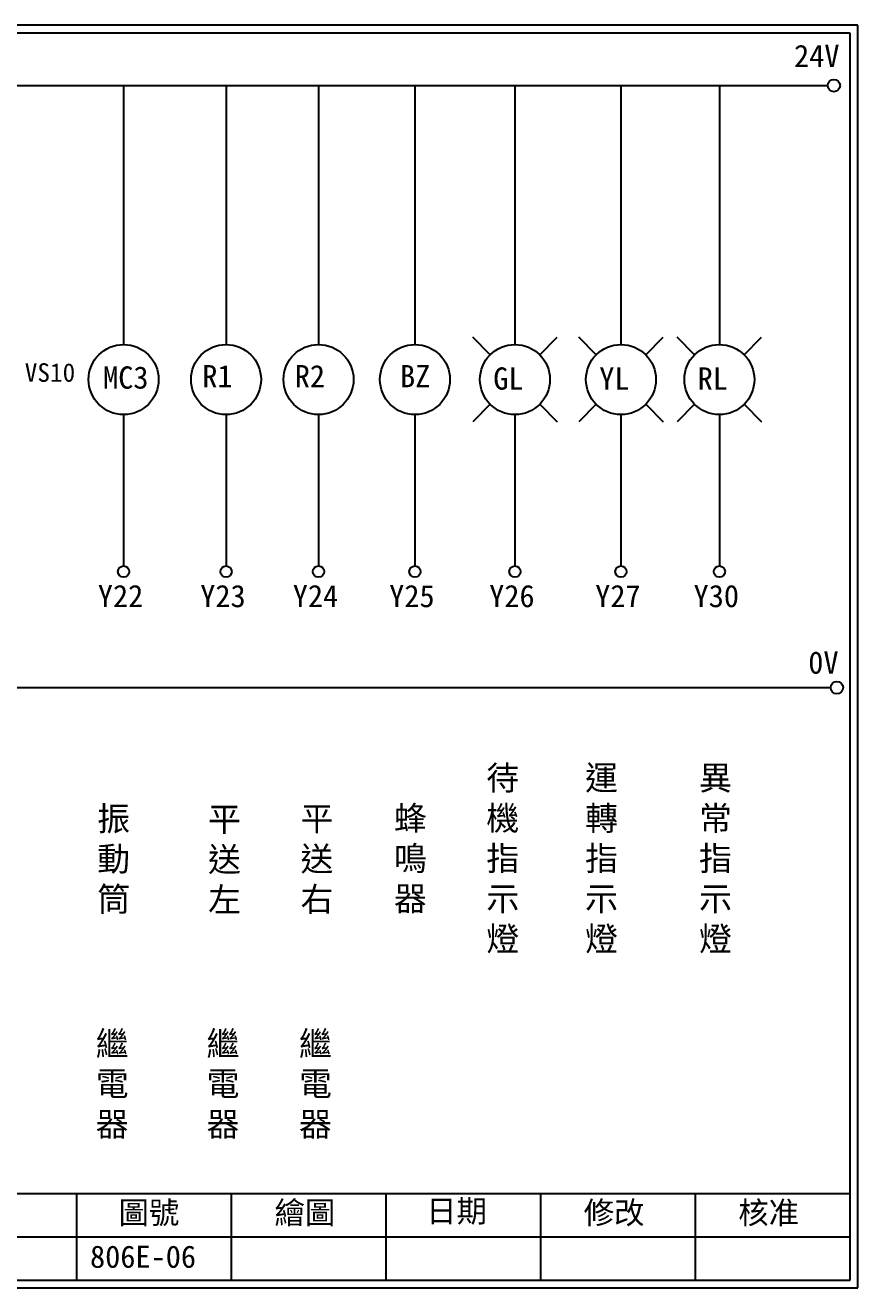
# Model space of a CAD drawing. Extents: x 889 to 1176, y 251 to 455.
# Drawn here: x 1041.5 to 1176.1, y 251.2 to 455.2 of the extents above; entities that cross this region are included whole.
import ezdxf

# ---------------------------------------------------------------- set-up
doc = ezdxf.new("R2010")
doc.units = 0
doc.layers.get('0').update_dxf_attribs({"linetype": 'CONTINUOUS'})
doc.layers.add('圖框層', color=7, linetype='CONTINUOUS')
doc.layers.add('標尺寸層', color=3, linetype='CONTINUOUS')
doc.styles.add('CNS', font='romanc.shx', dxfattribs={"bigfont": 'chineset.shx'})
doc.styles.add('STSL', font='KAIU.TTF')

msp = doc.modelspace()

# ---------------------------------------------------------------- linework, layer by layer
for p, q in [((1116.64, 401.93), (1113.81, 404.76)), ((1124.65, 401.93), (1127.47, 404.76)), ((1133.78, 401.93), (1130.95, 404.76)), ((1141.78, 401.93), (1144.61, 404.76)), ((1149.68, 401.93), (1146.86, 404.76)), ((1157.69, 401.93), (1160.52, 404.76)), ((1116.64, 393.92), (1113.81, 391.09)), ((1124.65, 393.92), (1127.47, 391.09)), ((1133.78, 393.92), (1130.95, 391.09)), ((1141.78, 393.92), (1144.61, 391.09)), ((1149.68, 393.92), (1146.86, 391.09)), ((1157.69, 393.92), (1160.52, 391.09))]:
    msp.add_line(p, q)
for centre in [(1172.21, 445.42), (1172.69, 348.15)]:
    msp.add_circle(centre, 1)
at = {"layer": '圖框層', "color": 7}
for p, q in [((1176.07, 455.16), (889.07, 455.16)), ((1176.07, 251.2), (1176.07, 455.16)), ((1174.82, 453.91), (890.32, 453.91)), ((1174.82, 252.44), (1174.82, 453.91)), ((890.32, 266.44), (1174.82, 266.44)), ((1049.82, 252.44), (1049.82, 266.44)), ((1074.82, 252.44), (1074.82, 266.44)), ((1099.82, 252.44), (1099.82, 266.44)), ((1124.82, 252.44), (1124.82, 266.44)), ((1149.82, 252.44), (1149.82, 266.44)), ((1024.82, 259.44), (1174.82, 259.44)), ((889.07, 251.2), (1176.07, 251.2)), ((890.32, 252.44), (1174.82, 252.44))]:
    msp.add_line(p, q, dxfattribs=at)
at = {"layer": '標尺寸層', "color": 7}
for p, q in [((893.61, 445.42), (1171.21, 445.42)), ((1057.36, 445.42), (1057.36, 403.59)), ((1073.92, 445.42), (1073.92, 403.59)), ((1088.88, 445.42), (1088.88, 403.59)), ((1104.47, 445.42), (1104.47, 403.59)), ((1120.64, 445.42), (1120.64, 403.59)), ((1137.78, 445.42), (1137.78, 403.59)), ((1153.69, 445.42), (1153.69, 403.59)), ((1057.36, 392.26), (1057.36, 367.81)), ((1073.92, 392.26), (1073.92, 367.81)), ((1088.88, 392.26), (1088.88, 367.81)), ((1104.47, 392.26), (1104.47, 367.81)), ((1120.64, 392.26), (1120.64, 367.81)), ((1137.78, 392.26), (1137.78, 367.81)), ((1153.69, 392.26), (1153.69, 367.81)), ((893.82, 348.15), (1171.69, 348.15))]:
    msp.add_line(p, q, dxfattribs=at)
for centre, radius in [((1057.36, 397.92), 5.66), ((1073.92, 397.92), 5.66), ((1088.88, 397.92), 5.66), ((1104.47, 397.92), 5.66), ((1120.64, 397.92), 5.66), ((1137.78, 397.92), 5.66), ((1153.69, 397.92), 5.66), ((1057.36, 366.89), 0.92), ((1073.92, 366.89), 0.92), ((1088.88, 366.89), 0.92), ((1104.47, 366.89), 0.92), ((1120.64, 366.89), 0.92), ((1137.78, 366.89), 0.92), ((1153.69, 366.89), 0.92)]:
    msp.add_circle(centre, radius, dxfattribs=at)

# ---------------------------------------------------------------- texts
at = {"layer": '圖框層', "color": 4, "style": 'STSL'}
for s, height, p in [('24V', 3.6, (1165.77, 448.41)), ('VS10', 3, (1041.37, 397.56)), ('MC3', 3.6, (1054.04, 396.45)), ('R1', 3.6, (1070.08, 396.67)), ('R2', 3.6, (1085.03, 396.67)), ('BZ', 3.6, (1102.06, 396.67)), ('GL', 3.6, (1117.13, 396.29)), ('YL', 3.6, (1134.27, 396.29)), ('RL', 3.6, (1150.18, 396.29)), ('Y22', 3.6, (1053.19, 361.15)), ('Y23', 3.6, (1069.75, 361.15)), ('Y24', 3.6, (1084.71, 361.15)), ('Y25', 3.6, (1100.3, 361.15)), ('Y26', 3.6, (1116.47, 361.15)), ('Y27', 3.6, (1133.61, 361.15)), ('Y30', 3.6, (1149.52, 361.15)), ('0V', 3.6, (1168.07, 350.4)), ('圖號', 3.6, (1056.54, 261.53)), ('繪圖', 3.6, (1081.76, 261.53)), ('日期', 3.6, (1106.29, 261.78)), ('修改', 3.6, (1131.76, 261.53)), ('核准', 3.6, (1156.76, 261.53)), ('806E-06', 3.6, (1051.93, 254.42))]:
    msp.add_text(s, height=height, dxfattribs=at).set_placement(p)
at = {"layer": '標尺寸層', "color": 7, "char_height": 3.9, "attachment_point": 5, "style": 'CNS'}
for s, insert, width in [('{\\fDFKai-SB|b0|i0|c136|p65;待機指示燈}', (1118.67, 320.36), 2.8481), ('{\\fDFKai-SB|b0|i0|c136|p65;運轉指示燈}', (1134.64, 320.36), 2.8481), ('{\\fDFKai-SB|b0|i0|c136|p65;異常指示燈}', (1153.06, 320.36), 2.8481), ('{\\fDFKai-SB|b0|i0|c136|p65;振動筒}', (1055.75, 320.26), 2.8481), ('{\\fDFKai-SB|b0|i0|c136|p65;平送左}', (1073.67, 320.26), 2.8481), ('{\\fDFKai-SB|b0|i0|c136|p65;平送右}', (1088.62, 320.26), 2.8481), ('{\\fDFKai-SB|b0|i0|c136|p65;蜂鳴器}', (1103.73, 320.36), 2.8481), ('{\\fDFKai-SB|b0|i0|c136|p65;繼電器}', (1055.51, 283.94), 8.6627), ('{\\fDFKai-SB|b0|i0|c136|p65;繼電器}', (1073.43, 283.94), 8.6627), ('{\\fDFKai-SB|b0|i0|c136|p65;繼電器}', (1088.38, 283.94), 8.6627)]:
    msp.add_mtext(s, dxfattribs=dict(at, insert=insert, width=width))

doc.saveas('drawing.dxf')
